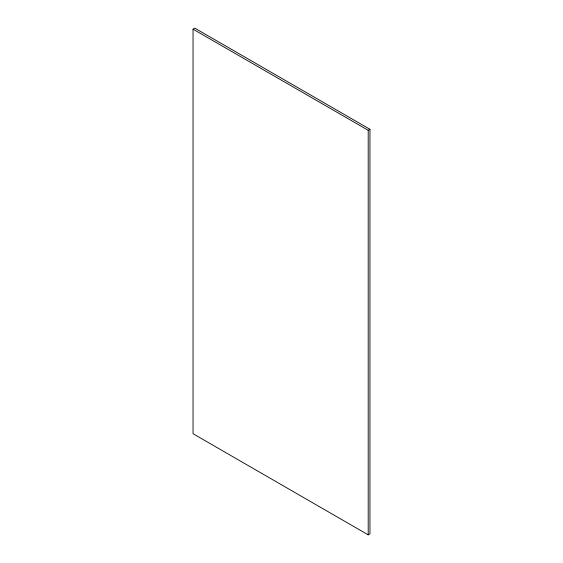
<?xml version="1.0" encoding="UTF-8"?>
<svg xmlns="http://www.w3.org/2000/svg" width="563" height="563" viewBox="0 0 563 563"><rect width="100%" height="100%" fill="white"/><g stroke="black" fill="none" stroke-linecap="round" stroke-linejoin="round"><path stroke-width="0.84" d="M193.039 29.163L194.791 28.15L369.961 129.286L369.961 533.837L368.209 534.85L193.039 433.714L193.039 29.163L368.209 130.299L369.961 129.286M368.209 130.299L368.209 534.85"/></g></svg>
